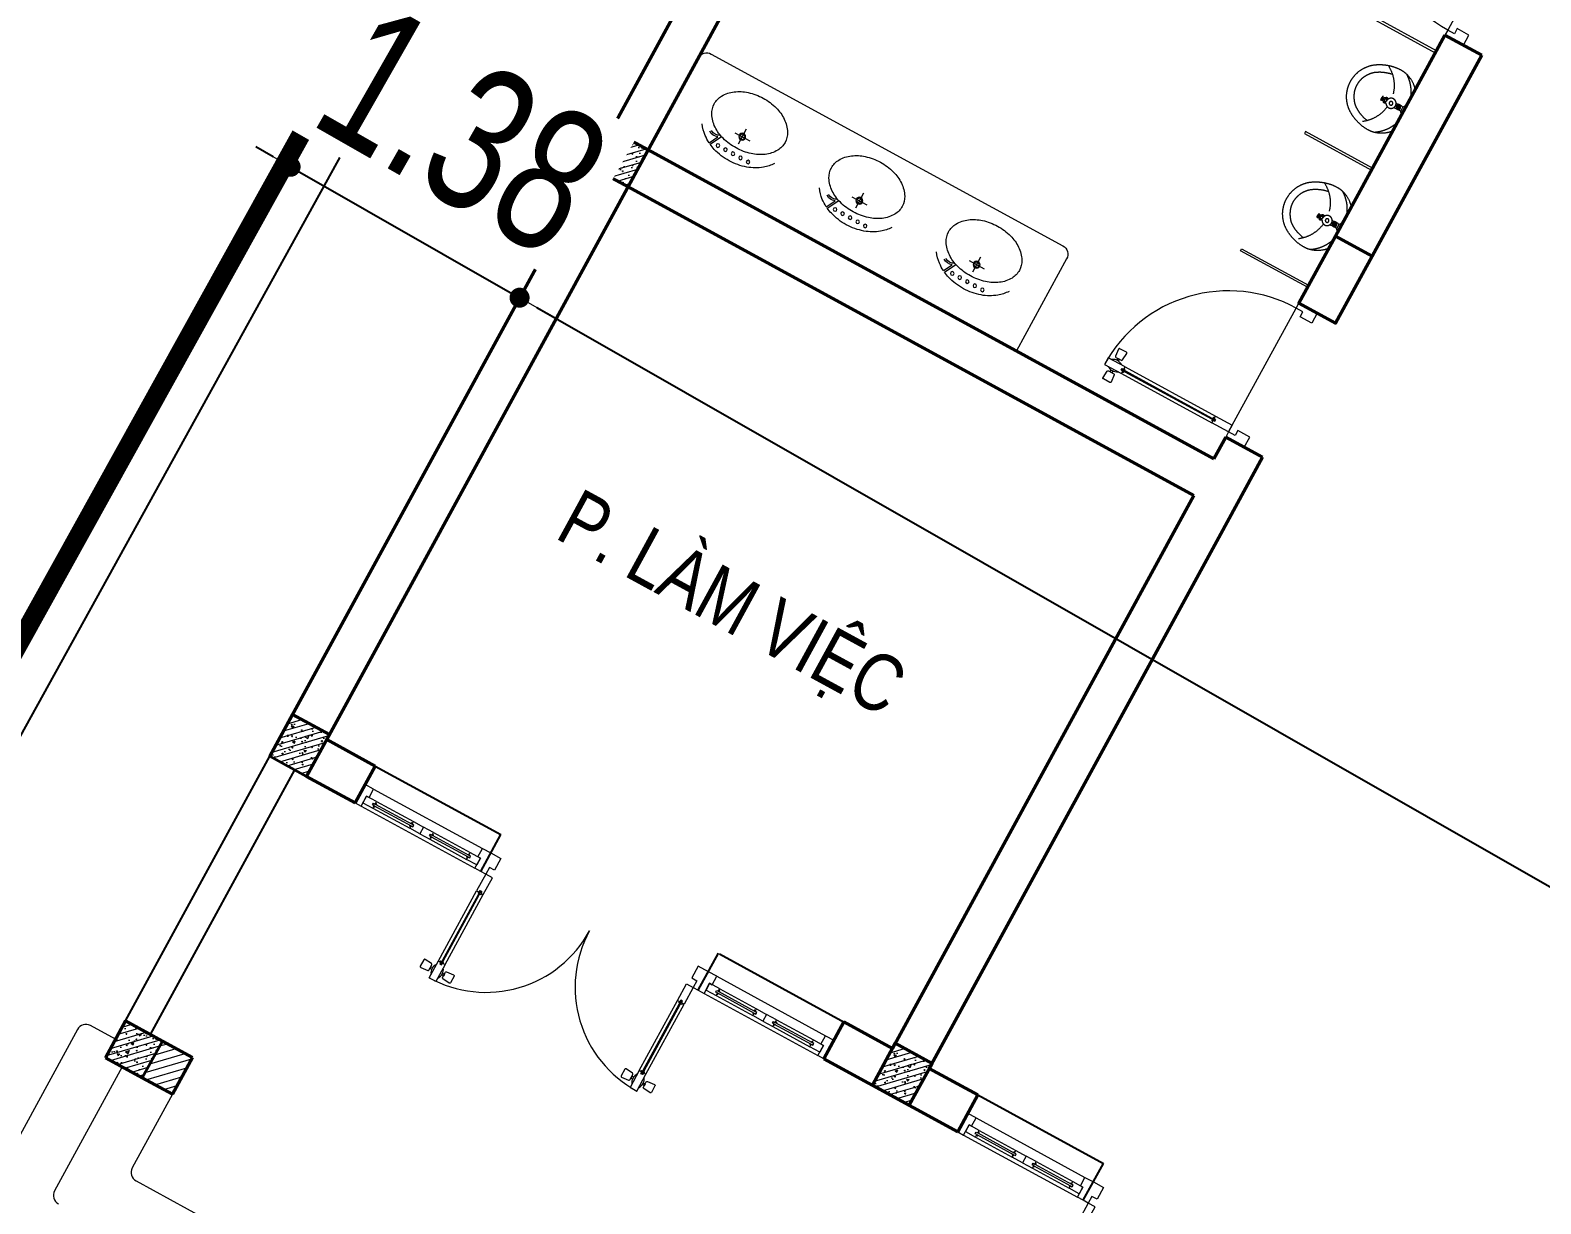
# Model space of a CAD drawing. Header units: millimetres. Extents: x -1075388 to -537338, y 70651 to 270651.
# Drawn here: x -885728 to -877805, y 161317 to 167468 of the extents above; entities that cross this region are included whole.
import ezdxf
from ezdxf.enums import TextEntityAlignment as Align
from ezdxf.xclip import XClip

# ---------------------------------------------------------------- set-up
doc = ezdxf.new("R2010")
doc.units = ezdxf.units.MM
doc.header["$LTSCALE"] = 5
doc.header["$XCLIPFRAME"] = 0
doc.linetypes.add('CENTER2', pattern=[28.575, 19.05, -3.175, 3.175, -3.175])
doc.linetypes.add('HIDDEN', pattern=[0.375, 0.25, -0.125])
doc.layers.get('0').update_dxf_attribs({"linetype": 'CENTER2'})
for name, color, linetype, lineweight in [('0.10_Thiet-Bi', 157, 'Continuous', 9), ('cat1', 30, 'Continuous', 50), ('DIM', 156, 'Continuous', 13), ('hatch1', 136, 'Continuous', 9), ('ISO', 153, 'Continuous', 13), ('LC Dim', 8, 'Continuous', 18), ('LC Hatch', 252, 'Continuous', 9), ('LC Net dam2', 6, 'Continuous', 40), ('LC Net thay', 7, 'Continuous', 25), ('LC Text2', 7, 'Continuous', 25), ('MANH', 35, 'HIDDEN', 5), ('NOITHAT', 125, 'Continuous', 13), ('thay1', 63, 'Continuous', 18)]:
    doc.layers.add(name, color=color, linetype=linetype, lineweight=lineweight)
for name, color, linetype in [('KYHIEU', 7, 'Continuous'), ('NHA', 2, 'Continuous'), ('Tuongxay', 11, 'Continuous')]:
    doc.layers.add(name, color=color, linetype=linetype)
doc.styles.add('HOATBIF', font='hoatbif.shx', dxfattribs={"width": 0.75})
doc.styles.add('T2', font='VHARIAL.TTF', dxfattribs={"width": 0.8})
doc.styles.add('VnArialH', font='VHARIAL.TTF')
doc.linetypes.add('FENCELINE2', pattern='A,0.25,-0.1,[132,ltypeshp.shx,S=0.1,R=0,X=-0.1,Y=0],-0.1,1', length=1.45)
doc.dimstyles.new('Copy of 1-110', dxfattribs={"dimscale": 110, "dimtxt": 2.5, "dimasz": 0.35, "dimexe": 0.5, "dimexo": 0, "dimgap": 0.8, "dimtad": 1, "dimdec": 0, "dimzin": 0, "dimdsep": 46, "dimtxsty": 'HOATBIF', "dimblk1": 'DOT', "dimblk2": 'DOT', "dimsah": 1, "dimcen": -1, "dimdle": 1, "dimclrd": 256, "dimclre": 256, "dimclrt": 4, "dimadec": 3, "dimazin": 2, "dimtfac": 0.333333, "dimtdec": 0, "dimtix": 1, "dimtmove": 2, "dimatfit": 3, "dimldrblk": 'DOT', "dimfxl": 1, "dimtvp": 0.833333, "dimtolj": 1, "dimtzin": 0, "dimarcsym": 0})

# ---------------------------------------------------------------- blocks, each defined once
blk = doc.blocks.new('Nen ht')
at = {"layer": 'Tuongxay', "color": 250, "elevation": -2370.5}
for points in [[(38452.5, 61206.9), (33177.5, 63293.6), (21714, 42543.5), (9411.8, 20585.8)], [(38379, 61021), (33267.5, 63042.9), (21888.8, 42446.3), (9588.3, 20491.7)]]:
    blk.add_lwpolyline(points, dxfattribs=at)
at = {"layer": 'KYHIEU', "color": 250, "lineweight": 0, "style": 'VnArialH', "width": 0.6}
for tag, p in [('DC-02', (-46803.7, -9649.6, -10682)), ('2.478', (-46803.7, -10928.4, -10682))]:
    blk.add_attdef(tag, text='', height=756, dxfattribs=at).set_placement(p, align=Align.CENTER)
blk = doc.blocks.new('*U55')
for p, q in [((35, 0), (715, 0)), ((435, -20), (655, -20)), ((435, -60), (655, -60)), ((50, -110), (700, -110))]:
    blk.add_line(p, q)
at = {"color": 8, "lineweight": 5}
for p, q in [((95, -20), (315, -20)), ((95, -35), (315, -35)), ((95, -45), (315, -45)), ((95, -60), (315, -60)), ((435, -20), (655, -20)), ((435, -35), (655, -35)), ((435, -45), (655, -45)), ((435, -60), (655, -60))]:
    blk.add_line(p, q, dxfattribs=at)
for points in [[(0, 0), (35, 0), (35, -60), (50, -60), (50, -110), (0, -110), (0, 0)], [(750, 0), (715, 0), (715, -60), (700, -60), (700, -110), (750, -110), (750, 0)], [(435, -45), (435, -60), (375, -60), (375, -20), (435, -20), (435, -35), (425, -35), (425, -45), (435, -45)], [(655, -45), (655, -60), (715, -60), (715, -20), (655, -20), (655, -35), (665, -35), (665, -45), (655, -45)]]:
    blk.add_lwpolyline(points)
for points in [[(35, -20), (95, -20), (95, -35), (85, -35), (85, -45), (95, -45), (95, -60), (35, -60)], [(375, -20), (315, -20), (315, -35), (325, -35), (325, -45), (315, -45), (315, -60), (375, -60)]]:
    blk.add_lwpolyline(points, close=True)
for points in [[(95, -28.8, -0.312187), (102.1, -35, -0.312187)], [(95, -51.2, 0.312187), (102.1, -45, 0.312187)], [(315, -28.8, 0.312187), (307.9, -35, 0.312187)], [(315, -51.2, -0.312187), (307.9, -45, -0.312187)]]:
    blk.add_lwpolyline(points, format="xyb", dxfattribs=at)
for centre, start, end in [((434.1, -37), 14.21506, 83.56577), ((434.1, -43), 276.43423, 345.78494), ((655.9, -37), 96.43423, 165.78494), ((655.9, -43), 194.21506, 263.56577)]:
    blk.add_arc(centre, 8.25, start, end, dxfattribs=at)
blk = doc.blocks.new('*U54')
for p, q in [((30, 518.6), (30, 100)), ((70, 518.6), (70, 100)), ((1230, 518.6), (1230, 100)), ((1270, 518.6), (1270, 100))]:
    blk.add_line(p, q)
at = {"color": 8, "lineweight": 9}
for p, q in [((47.5, 528.6), (47.5, 90)), ((52.5, 528.6), (52.5, 90)), ((1247.5, 528.6), (1247.5, 90)), ((1252.5, 528.6), (1252.5, 90))]:
    blk.add_line(p, q, dxfattribs=at)
for points in [[(5.1, 548.1), (-34.9, 544.1, -0.443716), (-40.4, 549.1), (-40.4, 588.1, -0.443716), (-34.9, 593), (5.1, 589, -0.385314), (9.6, 584.1), (9.6, 553.1, -0.385314)], [(94.9, 548.1), (134.9, 544.1, 0.443716), (140.4, 549.1), (140.4, 588.1, 0.443716), (134.9, 593), (94.9, 589, 0.385314), (90.4, 584.1), (90.4, 553.1, 0.385314)], [(1205.1, 548.1), (1165.1, 544.1, -0.443716), (1159.6, 549.1), (1159.6, 588.1, -0.443716), (1165.1, 593), (1205.1, 589, -0.385314), (1209.6, 584.1), (1209.6, 553.1, -0.385314)], [(1294.9, 548.1), (1334.9, 544.1, 0.443716), (1340.4, 549.1), (1340.4, 588.1, 0.443716), (1334.9, 593), (1294.9, 589, 0.385314), (1290.4, 584.1), (1290.4, 553.1, 0.385314)]]:
    blk.add_lwpolyline(points, format="xyb", close=True)
for points in [[(20.3, 563.6), (9.6, 563.6), (9.6, 573.6), (20.3, 573.6)], [(55, 518.6), (70, 518.6), (70, 618.6), (30, 618.6), (30, 518.6), (45, 518.6), (45, 528.6), (55, 528.6), (55, 518.6)], [(79.7, 563.6), (90.4, 563.6), (90.4, 573.6), (79.7, 573.6)], [(1220.3, 563.6), (1209.6, 563.6), (1209.6, 573.6), (1220.3, 573.6)], [(1245, 518.6), (1230, 518.6), (1230, 618.6), (1270, 618.6), (1270, 518.6), (1255, 518.6), (1255, 528.6), (1245, 528.6), (1245, 518.6)], [(1279.7, 563.6), (1290.4, 563.6), (1290.4, 573.6), (1279.7, 573.6)], [(55, 100), (70, 100), (70, 0), (30, 0), (30, 100), (45, 100), (45, 90), (55, 90), (55, 100)], [(1245, 100), (1230, 100), (1230, 0), (1270, 0), (1270, 100), (1255, 100), (1255, 90), (1245, 90), (1245, 100)], [(30, 0), (0, 0), (0, -110), (60, -110), (60, -40), (30, -40), (30, 0)], [(1270, 0), (1300, 0), (1300, -110), (1240, -110), (1240, -40), (1270, -40), (1270, 0)]]:
    blk.add_lwpolyline(points)
for centre, start, end in [((70, 568.6), 143.1301, 216.8699), ((30, 568.6), 323.1301, 36.8699), ((1270, 568.6), 143.1301, 216.8699), ((1230, 568.6), 323.1301, 36.8699)]:
    blk.add_arc(centre, 50, start, end)
at = {"color": 8, "lineweight": 5}
for centre, start, end in [((32.5, 1), 359.90813, 90.2333), ((1267.5, 1), 89.7667, 180.09187)]:
    blk.add_arc(centre, 617.5, start, end, dxfattribs=at)
at = {"color": 8, "lineweight": 9}
for centre, start, end in [((47, 519.5), 186.43423, 273.2898), ((53, 519.5), 266.7102, 353.56577), ((1247, 519.5), 186.43423, 273.2898), ((1253, 519.5), 266.7102, 353.56577), ((47, 99.1), 86.7102, 173.56577), ((53, 99.1), 6.43423, 93.2898), ((1247, 99.1), 86.7102, 173.56577), ((1253, 99.1), 6.43423, 93.2898)]:
    blk.add_arc(centre, 8.25, start, end, dxfattribs=at)
blk = doc.blocks.new('*U50')
for p, q in [((35, 0), (715, 0)), ((435, -20), (655, -20)), ((435, -60), (655, -60)), ((50, -110), (700, -110))]:
    blk.add_line(p, q)
at = {"color": 8, "lineweight": 5}
for p, q in [((95, -20), (315, -20)), ((95, -35), (315, -35)), ((95, -45), (315, -45)), ((95, -60), (315, -60)), ((435, -20), (655, -20)), ((435, -35), (655, -35)), ((435, -45), (655, -45)), ((435, -60), (655, -60))]:
    blk.add_line(p, q, dxfattribs=at)
for points in [[(0, 0), (35, 0), (35, -60), (50, -60), (50, -110), (0, -110), (0, 0)], [(750, 0), (715, 0), (715, -60), (700, -60), (700, -110), (750, -110), (750, 0)], [(435, -45), (435, -60), (375, -60), (375, -20), (435, -20), (435, -35), (425, -35), (425, -45), (435, -45)], [(655, -45), (655, -60), (715, -60), (715, -20), (655, -20), (655, -35), (665, -35), (665, -45), (655, -45)]]:
    blk.add_lwpolyline(points)
for points in [[(35, -20), (95, -20), (95, -35), (85, -35), (85, -45), (95, -45), (95, -60), (35, -60)], [(375, -20), (315, -20), (315, -35), (325, -35), (325, -45), (315, -45), (315, -60), (375, -60)]]:
    blk.add_lwpolyline(points, close=True)
for points in [[(95, -28.8, -0.312187), (102.1, -35, -0.312187)], [(95, -51.2, 0.312187), (102.1, -45, 0.312187)], [(315, -28.8, 0.312187), (307.9, -35, 0.312187)], [(315, -51.2, -0.312187), (307.9, -45, -0.312187)]]:
    blk.add_lwpolyline(points, format="xyb", dxfattribs=at)
for centre, start, end in [((434.1, -37), 14.21506, 83.56577), ((434.1, -43), 276.43423, 345.78494), ((655.9, -37), 96.43423, 165.78494), ((655.9, -43), 194.21506, 263.56577)]:
    blk.add_arc(centre, 8.25, start, end, dxfattribs=at)
blk = doc.blocks.new('*U49')
for p, q in [((-30, 0), (-770, 0)), ((-70, -640), (-70, -100)), ((-30, -640), (-30, -100))]:
    blk.add_line(p, q)
at = {"color": 8, "lineweight": 9}
for p, q in [((-52.5, -650), (-52.5, -90)), ((-47.5, -650), (-47.5, -90))]:
    blk.add_line(p, q, dxfattribs=at)
for points in [[(-770, 0), (-800, 0), (-800, 110), (-740, 110), (-740, 40), (-770, 40)], [(-30, 0), (0, 0), (0, 110), (-60, 110), (-60, 40), (-30, 40)]]:
    blk.add_lwpolyline(points, close=True)
for points in [[(-55, -100), (-70, -100), (-70, 0), (-30, 0), (-30, -100), (-45, -100), (-45, -90), (-55, -90), (-55, -100)], [(-79.7, -685), (-90.4, -685), (-90.4, -695), (-79.7, -695)], [(-55, -640), (-70, -640), (-70, -740), (-30, -740), (-30, -640), (-45, -640), (-45, -650), (-55, -650), (-55, -640)], [(-20.3, -685), (-9.6, -685), (-9.6, -695), (-20.3, -695)]]:
    blk.add_lwpolyline(points)
for points in [[(-94.9, -669.5), (-134.9, -665.5, 0.443716), (-140.4, -670.5), (-140.4, -709.5, 0.443716), (-134.9, -714.5), (-94.9, -710.5, 0.385314), (-90.4, -705.5), (-90.4, -674.5, 0.385314)], [(-5.1, -669.5), (34.9, -665.5, -0.443716), (40.4, -670.5), (40.4, -709.5, -0.443716), (34.9, -714.5), (-5.1, -710.5, -0.385314), (-9.6, -705.5), (-9.6, -674.5, -0.385314)]]:
    blk.add_lwpolyline(points, format="xyb", close=True)
for centre, radius, start, end in [((-30, 0), 740, 180, 270), ((-53, -99.1), 8.25, 186.43423, 273.2898), ((-47, -99.1), 8.25, 266.7102, 353.56577), ((-53, -640.9), 8.25, 86.7102, 173.56577), ((-47, -640.9), 8.25, 6.43423, 93.2898)]:
    blk.add_arc(centre, radius, start, end, dxfattribs=at)
for centre, start, end in [((-30, -690), 143.1301, 216.8699), ((-70, -690), 323.1301, 36.8699)]:
    blk.add_arc(centre, 50, start, end)
blk = doc.blocks.new('*U45')
for p, q in [((30, 518.6), (30, 100)), ((70, 518.6), (70, 100)), ((1230, 518.6), (1230, 100)), ((1270, 518.6), (1270, 100))]:
    blk.add_line(p, q)
at = {"color": 8, "lineweight": 9}
for p, q in [((47.5, 528.6), (47.5, 90)), ((52.5, 528.6), (52.5, 90)), ((1247.5, 528.6), (1247.5, 90)), ((1252.5, 528.6), (1252.5, 90))]:
    blk.add_line(p, q, dxfattribs=at)
for points in [[(5.1, 548.1), (-34.9, 544.1, -0.443716), (-40.4, 549.1), (-40.4, 588.1, -0.443716), (-34.9, 593), (5.1, 589, -0.385314), (9.6, 584.1), (9.6, 553.1, -0.385314)], [(94.9, 548.1), (134.9, 544.1, 0.443716), (140.4, 549.1), (140.4, 588.1, 0.443716), (134.9, 593), (94.9, 589, 0.385314), (90.4, 584.1), (90.4, 553.1, 0.385314)], [(1205.1, 548.1), (1165.1, 544.1, -0.443716), (1159.6, 549.1), (1159.6, 588.1, -0.443716), (1165.1, 593), (1205.1, 589, -0.385314), (1209.6, 584.1), (1209.6, 553.1, -0.385314)], [(1294.9, 548.1), (1334.9, 544.1, 0.443716), (1340.4, 549.1), (1340.4, 588.1, 0.443716), (1334.9, 593), (1294.9, 589, 0.385314), (1290.4, 584.1), (1290.4, 553.1, 0.385314)]]:
    blk.add_lwpolyline(points, format="xyb", close=True)
for points in [[(20.3, 563.6), (9.6, 563.6), (9.6, 573.6), (20.3, 573.6)], [(55, 518.6), (70, 518.6), (70, 618.6), (30, 618.6), (30, 518.6), (45, 518.6), (45, 528.6), (55, 528.6), (55, 518.6)], [(79.7, 563.6), (90.4, 563.6), (90.4, 573.6), (79.7, 573.6)], [(1220.3, 563.6), (1209.6, 563.6), (1209.6, 573.6), (1220.3, 573.6)], [(1245, 518.6), (1230, 518.6), (1230, 618.6), (1270, 618.6), (1270, 518.6), (1255, 518.6), (1255, 528.6), (1245, 528.6), (1245, 518.6)], [(1279.7, 563.6), (1290.4, 563.6), (1290.4, 573.6), (1279.7, 573.6)], [(55, 100), (70, 100), (70, 0), (30, 0), (30, 100), (45, 100), (45, 90), (55, 90), (55, 100)], [(1245, 100), (1230, 100), (1230, 0), (1270, 0), (1270, 100), (1255, 100), (1255, 90), (1245, 90), (1245, 100)], [(30, 0), (0, 0), (0, -110), (60, -110), (60, -40), (30, -40), (30, 0)], [(1270, 0), (1300, 0), (1300, -110), (1240, -110), (1240, -40), (1270, -40), (1270, 0)]]:
    blk.add_lwpolyline(points)
for centre, start, end in [((70, 568.6), 143.1301, 216.8699), ((30, 568.6), 323.1301, 36.8699), ((1270, 568.6), 143.1301, 216.8699), ((1230, 568.6), 323.1301, 36.8699)]:
    blk.add_arc(centre, 50, start, end)
at = {"color": 8, "lineweight": 5}
for centre, start, end in [((32.5, 1), 359.90813, 90.2333), ((1267.5, 1), 89.7667, 180.09187)]:
    blk.add_arc(centre, 617.5, start, end, dxfattribs=at)
at = {"color": 8, "lineweight": 9}
for centre, start, end in [((47, 519.5), 186.43423, 273.2898), ((53, 519.5), 266.7102, 353.56577), ((1247, 519.5), 186.43423, 273.2898), ((1253, 519.5), 266.7102, 353.56577), ((47, 99.1), 86.7102, 173.56577), ((53, 99.1), 6.43423, 93.2898), ((1247, 99.1), 86.7102, 173.56577), ((1253, 99.1), 6.43423, 93.2898)]:
    blk.add_arc(centre, 8.25, start, end, dxfattribs=at)
blk = doc.blocks.new('*U46')
for p, q in [((35, 0), (715, 0)), ((435, -20), (655, -20)), ((435, -60), (655, -60)), ((50, -110), (700, -110))]:
    blk.add_line(p, q)
at = {"color": 8, "lineweight": 5}
for p, q in [((95, -20), (315, -20)), ((95, -35), (315, -35)), ((95, -45), (315, -45)), ((95, -60), (315, -60)), ((435, -20), (655, -20)), ((435, -35), (655, -35)), ((435, -45), (655, -45)), ((435, -60), (655, -60))]:
    blk.add_line(p, q, dxfattribs=at)
for points in [[(0, 0), (35, 0), (35, -60), (50, -60), (50, -110), (0, -110), (0, 0)], [(750, 0), (715, 0), (715, -60), (700, -60), (700, -110), (750, -110), (750, 0)], [(435, -45), (435, -60), (375, -60), (375, -20), (435, -20), (435, -35), (425, -35), (425, -45), (435, -45)], [(655, -45), (655, -60), (715, -60), (715, -20), (655, -20), (655, -35), (665, -35), (665, -45), (655, -45)]]:
    blk.add_lwpolyline(points)
for points in [[(35, -20), (95, -20), (95, -35), (85, -35), (85, -45), (95, -45), (95, -60), (35, -60)], [(375, -20), (315, -20), (315, -35), (325, -35), (325, -45), (315, -45), (315, -60), (375, -60)]]:
    blk.add_lwpolyline(points, close=True)
for points in [[(95, -28.8, -0.312187), (102.1, -35, -0.312187)], [(95, -51.2, 0.312187), (102.1, -45, 0.312187)], [(315, -28.8, 0.312187), (307.9, -35, 0.312187)], [(315, -51.2, -0.312187), (307.9, -45, -0.312187)]]:
    blk.add_lwpolyline(points, format="xyb", dxfattribs=at)
for centre, start, end in [((434.1, -37), 14.21506, 83.56577), ((434.1, -43), 276.43423, 345.78494), ((655.9, -37), 96.43423, 165.78494), ((655.9, -43), 194.21506, 263.56577)]:
    blk.add_arc(centre, 8.25, start, end, dxfattribs=at)
blk = doc.blocks.new('*U29')
for p, q in [((-30, 0), (-770, 0)), ((-70, -640), (-70, -100)), ((-30, -640), (-30, -100))]:
    blk.add_line(p, q)
at = {"color": 8, "lineweight": 9}
for p, q in [((-52.5, -650), (-52.5, -90)), ((-47.5, -650), (-47.5, -90))]:
    blk.add_line(p, q, dxfattribs=at)
for points in [[(-770, 0), (-800, 0), (-800, 110), (-740, 110), (-740, 40), (-770, 40)], [(-30, 0), (0, 0), (0, 110), (-60, 110), (-60, 40), (-30, 40)]]:
    blk.add_lwpolyline(points, close=True)
for points in [[(-55, -100), (-70, -100), (-70, 0), (-30, 0), (-30, -100), (-45, -100), (-45, -90), (-55, -90), (-55, -100)], [(-79.7, -685), (-90.4, -685), (-90.4, -695), (-79.7, -695)], [(-55, -640), (-70, -640), (-70, -740), (-30, -740), (-30, -640), (-45, -640), (-45, -650), (-55, -650), (-55, -640)], [(-20.3, -685), (-9.6, -685), (-9.6, -695), (-20.3, -695)]]:
    blk.add_lwpolyline(points)
for points in [[(-94.9, -669.5), (-134.9, -665.5, 0.443716), (-140.4, -670.5), (-140.4, -709.5, 0.443716), (-134.9, -714.5), (-94.9, -710.5, 0.385314), (-90.4, -705.5), (-90.4, -674.5, 0.385314)], [(-5.1, -669.5), (34.9, -665.5, -0.443716), (40.4, -670.5), (40.4, -709.5, -0.443716), (34.9, -714.5), (-5.1, -710.5, -0.385314), (-9.6, -705.5), (-9.6, -674.5, -0.385314)]]:
    blk.add_lwpolyline(points, format="xyb", close=True)
for centre, radius, start, end in [((-30, 0), 740, 180, 270), ((-53, -99.1), 8.25, 186.43423, 273.2898), ((-47, -99.1), 8.25, 266.7102, 353.56577), ((-53, -640.9), 8.25, 86.7102, 173.56577), ((-47, -640.9), 8.25, 6.43423, 93.2898)]:
    blk.add_arc(centre, radius, start, end, dxfattribs=at)
for centre, start, end in [((-30, -690), 143.1301, 216.8699), ((-70, -690), 323.1301, 36.8699)]:
    blk.add_arc(centre, 50, start, end)
blk = doc.blocks.new('*U16')
at = {"color": 8}
blk.add_wipeout([(0.6, 0), (20.6, 113.5), (40.6, 155.6), (60.6, 185.2), (80.6, 207.4), (100.6, 224.6), (120.6, 237.9), (140.6, 247.7), (160.6, 254.6), (180.6, 258.8), (200.6, 260.4), (220.6, 259.5), (240.6, 255.9), (260.6, 249.7), (280.6, 240.6), (300.6, 228.2), (320.6, 212.1), (340.6, 191.2), (360.6, 163.8), (380.6, 125.6), (400.6, 59.3), (406.2, 0), (400.6, -62.6), (380.6, -129), (360.6, -167.1), (340.6, -194.5), (320.6, -215.4), (300.6, -231.6), (280.6, -243.9), (260.6, -253), (240.6, -259.3), (220.6, -262.8), (200.6, -263.8), (180.6, -262.2), (160.6, -258), (140.6, -251.1), (120.6, -241.2), (100.6, -228), (80.6, -210.8), (60.6, -188.5), (40.6, -159), (20.6, -116.8)], dxfattribs=at)
for p, q in [((197.6, 0), (108.9, 0)), ((153.2, -44.2), (153.2, 44.5)), ((38.4, -129.8), (102, -95.9)), ((42.5, -137.8), (91.2, -111.8))]:
    blk.add_line(p, q)
for points in [[(111.7, 216.4, 0.07708), (66.4, 174.2, 0.088175), (25.1, 97, 0.079002), (9.6, 0, 0.079002), (25.1, -97, 0.035427), (38.4, -129.8, 0.07708)], [(42.5, -137.8, 0.043566), (66.4, -174.2, 0.07708), (111.7, -216.4, 0.041486)]]:
    blk.add_lwpolyline(points, format="xyb")
blk.add_lwpolyline([(234.6, 211.5, 0.134042), (180.8, 196.8, 0.106817), (129.6, 149.6, 0.082468), (98.1, 83.8, 0.070874), (86.1, 0, 0.070874), (98.1, -83.8, 0.082468), (129.6, -149.6, 0.106817), (180.8, -196.8, 0.134042), (234.6, -211.5, 0.134042), (288.5, -196.8, 0.106817), (339.6, -149.6, 0.082468), (371.2, -83.8, 0.070874), (383.1, 0, 0.070874), (371.2, 83.8, 0.082468), (339.6, 149.6, 0.106817), (288.5, 196.8, 0.134042)], format="xyb", close=True)
for centre, radius in [((51.7, 90), 9.45), ((51.7, 45), 9.45), ((51.7, 0), 9.45), ((153.2, 0), 18), ((153.2, 0), 13.5), ((51.7, -45), 9.45), ((51.7, -90), 9.45)]:
    blk.add_circle(centre, radius)
for radius, start in [(56.6, 159.64296), (47.6, 145.24551)]:
    blk.add_arc((144.3, -131.5), radius, start, 213.47738)
blk = doc.blocks.new('dsadsda')
at = {"layer": 'MANH', "ltscale": 100, "extrusion": (0, -4e-16, -1)}
for points in [[(-144.1, 91, -0.088638), (-133.8, 152.4, -0.088517), (-104.1, 207.3, -0.102301), (-58, 242.4, -0.104582), (-2.6, 254.8, -0.104582), (53.1, 243.6, -0.102301), (100, 209.6, -0.088517), (131, 155.4, -0.088638), (142.6, 94.2, -0.020623), (142.2, 79.6, -0.092241)], [(-111.6, 113.1, -0.051014), (-104.5, 141.9, -0.087288), (-80.7, 186.9, -0.102301), (-44.6, 214.3, -0.103148), (-2.2, 223.6, -0.109201), (37.9, 215.2, -0.097991), (77, 188.6, -0.087288), (101.9, 144.3, -0.052298), (109.7, 114.8, -0.086669)], [(8.9, 83.6, 0.532145), (8.8, 92.6, 0.623891)], [(8.8, 92.6, 0.623891), (8.9, 83.6, 1.602844)], [(8.9, 83.6), (8.2, 83.6, -0.503615)], [(8.2, 83.6), (-11.2, 83.4, -0.503615)], [(8, 92.6, -0.309364), (6.8, 93.8), (6.8, 97, 0.414214), (5.6, 98.2), (2.9, 98.2, 0.414214)], [(-6.8, 103.4), (-11, 103.3), (-11.1, 105, -0.162899), (7, 105.2), (7.1, 103.5)], [(2.9, 98.2), (-6.7, 98.1, 0.414214)], [(-6.7, 98.1), (-9, 98, 0.414214), (-10.2, 96.8), (-10.2, 93.7, -0.375735), (-11.3, 92.4, -4.213531)], [(-12.6, 92.3, -0.623891), (-12.5, 83.4, -1.602844)], [(-11.2, 83.4), (-12.5, 83.4, -0.503615)], [(-143.3, 76.4, -0.020623), (-144.1, 91, -0.088638)], [(8.8, 10.2), (9.1, 38.7, -0.239604), (9.3, 42.9, 0.107469)], [(-10.1, 9.9), (-10.1, 12.1, -0.203421), (-11.1, 38.5, 0.239604), (-11.3, 42.7, -0.107469)]]:
    blk.add_lwpolyline(points, format="xyb", dxfattribs=at)
for points in [[(8.8, 92.6), (8, 92.6)], [(8, 92.6), (-11.3, 92.4)], [(7.5, 83.6), (7.6, 80.9)], [(7.1, 103.5), (2.8, 103.5)], [(2.9, 98.2), (2.8, 103.5)], [(2.8, 103.5), (-6.8, 103.4)], [(-6.7, 98.1), (-6.8, 103.4)], [(-10.5, 83.4), (-10.5, 80.7)], [(-11.3, 92.4), (-12.6, 92.3)], [(99.4, 1.1), (0, 0)], [(20.8, 1.9), (9.1, 10.2)], [(20.8, 1.9), (-0.5, 1.7)], [(20.8, 1.9), (20.8, 0.2)], [(9.1, 10.2), (-10.4, 9.9)], [(-98.8, -1.1), (0, 0)], [(-21.9, 1.5), (-0.6, 1.7)], [(-21.9, 1.5), (-10.4, 9.9)], [(-21.9, 1.5), (-21.8, -0.2)]]:
    blk.add_lwpolyline(points, dxfattribs=at)
blk.add_lwpolyline([(-1.8, 83.5, -0.075608), (-4.1, 83.9, -0.085896), (-6, 84.8, -0.106037), (-7.3, 86.3, -0.126576), (-7.8, 87.9, -0.126576), (-7.4, 89.6, -0.106037), (-6.1, 91.1, -0.085896), (-4.2, 92.1, -0.075608), (-1.9, 92.5, -0.075608), (0.5, 92.1, -0.085896), (2.3, 91.2, -0.106037), (3.7, 89.7, -0.126576), (4.1, 88.1, -0.126576), (3.7, 86.4, -0.106037), (2.4, 84.9, -0.085896), (0.6, 83.9, -0.075608)], format="xyb", close=True, dxfattribs=at)
for centre, radius in [((-1.2, 61.5), 21.3), ((-1.2, 61.5), 7.74), ((-0.8, 26.5), 9.43), ((-0.8, 26.5), 7.74), ((-0.8, 26.5), 3.8)]:
    blk.add_circle(centre, radius, dxfattribs=at)
for centre, radius, start, end in [((-2.1, 220.3), 153.1, 277.86945, 332.17646), ((-2, 219.4), 152.2, 208.49251, 262.68071), ((16.4, 97.2), 126.9, 310.80556, 352.02057), ((4.4, 151.4), 159.9, 289.46317, 327.66396), ((-9.5, 87.9), 5.38, 124.60329, 236.6811), ((-18, 96.8), 126.9, 189.26382, 230.47883), ((-7.2, 151.3), 159.9, 213.62043, 251.82122)]:
    blk.add_arc(centre, radius, start, end, dxfattribs=at)
blk = doc.blocks.new('*U288')
at = {"layer": 'DIM', "xscale": 1.25, "yscale": 1.25, "zscale": 1.25, "rotation": 90.64219466269851}
blk.add_blockref('dsadsda', (158.5, 0.8), dxfattribs=at)
blk = doc.blocks.new('*U287')
at = {"layer": 'hatch1', "color": 0, "linetype": 'ByBlock', "lineweight": -2, "transparency": 16777216}
for p in [(0, 700), (0, 0)]:
    blk.add_blockref('*U288', p, dxfattribs=at)
blk = doc.blocks.new('Nhaf hiệu bộ')
at = {"layer": 'LC Hatch', "ltscale": 2}
h = blk.add_hatch(dxfattribs=at)
h.set_pattern_fill('BETONG', color=256, scale=20, pattern_type=2)
h.set_pattern_definition([(360, (-28800.47, 81010.9), (3e-14, 103.92305), [2.5, -57.5]), (360, (-28800.47, 81015.23), (3e-14, 103.92305), [2.5, -57.5]), (120, (-28800.47, 81010.9), (-90, -51.96152), [2.5, -57.5]), (120, (-28796.72, 81013.06), (-90, -51.96152), [2.5, -57.5]), (360, (-28770.47, 81062.86), (3e-14, 103.92305), [2.5, -57.5]), (360, (-28770.47, 81067.19), (3e-14, 103.92305), [2.5, -57.5]), (120, (-28770.47, 81062.86), (-90, -51.96152), [2.5, -57.5]), (120, (-28766.72, 81065.02), (-90, -51.96152), [2.5, -57.5]), (60, (-28797.97, 81010.9), (-90, 51.96152), [2.5, -57.5]), (60, (-28801.72, 81013.06), (-90, 51.96152), [2.5, -57.5]), (60, (-28767.97, 80958.93), (-90, 51.96152), [2.5, -57.5]), (60, (-28771.72, 80961.1), (-90, 51.96152), [2.5, -57.5]), (45, (-28800.474, 81010.895), (-21.213203, 21.213203), []), (50, (-28800.47, 81010.9), (143.45204, -12.55043), [15, -165]), (355, (-28800.47, 81010.9), (-27.75027, 150.43843), [12, -132]), (100.4514, (-28788.52, 81009.85), (115.70188, 137.8879), [12.74804, -140.22842]), (46.1842, (-28800.47, 81050.9), (213.4482, -33.1038), [22.5, -247.5]), (96.6356, (-28782.69, 81048.14), (186.93254, 194.8236), [19.12206, -210.3426]), (351.1842, (-28800.47, 81050.9), (186.9324, 194.8237), [18, -198]), (21, (-28780.47, 81040.9), (119.38141, -80.52378), [15, -165]), (326, (-28780.47, 81040.9), (48.66307, 145.03), [12, -132]), (71.4514, (-28770.53, 81034.18), (168.04453, 64.5061), [12.74804, -140.22842]), (37.5, (-28800.474, 81010.895), (2.43197, 66.57877), [0, -130.4, 0, -134, 0, -132.5]), (7.5, (-28800.474, 81010.895), (52.61391, 78.88234), [0, -76.4, 0, -127.4, 0, -50.5]), (327.5, (-28845.074, 81010.895), (106.764487, -4.510974), [0, -50, 0, -156, 0, -207]), (317.5, (-28865.07, 81010.895), (116.63723, 20.021), [0, -65, 0, -103.6, 0, -147])])
h.paths.add_polyline_path([(220, 5540), (0, 5540), (0, 5320), (220, 5320)])
h = blk.add_hatch(dxfattribs=at)
h.set_pattern_fill('BETONG', color=256, scale=20, pattern_type=2)
h.set_pattern_definition([(360, (-24795.02, 68695.2), (3e-14, 103.92305), [2.5, -57.5]), (360, (-24795.02, 68699.53), (3e-14, 103.92305), [2.5, -57.5]), (120, (-24795.02, 68695.2), (-90, -51.96152), [2.5, -57.5]), (120, (-24791.27, 68697.36), (-90, -51.96152), [2.5, -57.5]), (360, (-24765.02, 68747.16), (3e-14, 103.92305), [2.5, -57.5]), (360, (-24765.02, 68751.49), (3e-14, 103.92305), [2.5, -57.5]), (120, (-24765.02, 68747.16), (-90, -51.96152), [2.5, -57.5]), (120, (-24761.27, 68749.33), (-90, -51.96152), [2.5, -57.5]), (60, (-24792.52, 68695.2), (-90, 51.96152), [2.5, -57.5]), (60, (-24796.27, 68697.36), (-90, 51.96152), [2.5, -57.5]), (60, (-24762.52, 68643.24), (-90, 51.96152), [2.5, -57.5]), (60, (-24766.27, 68645.4), (-90, 51.96152), [2.5, -57.5]), (45, (-24795.016, 68695.2), (-21.213203, 21.213203), []), (50, (-24795.02, 68695.2), (143.45204, -12.55043), [15, -165]), (355, (-24795.02, 68695.2), (-27.75027, 150.43843), [12, -132]), (100.4514, (-24783.06, 68694.15), (115.70188, 137.8879), [12.74804, -140.22842]), (46.1842, (-24795.02, 68735.2), (213.4482, -33.1038), [22.5, -247.5]), (96.6356, (-24777.23, 68732.44), (186.93254, 194.8236), [19.12206, -210.3426]), (351.1842, (-24795.02, 68735.2), (186.9324, 194.8237), [18, -198]), (21, (-24775.02, 68725.2), (119.38141, -80.52378), [15, -165]), (326, (-24775.02, 68725.2), (48.66307, 145.03), [12, -132]), (71.4514, (-24765.07, 68718.49), (168.04453, 64.5061), [12.74804, -140.22842]), (37.5, (-24795.016, 68695.2), (2.43197, 66.57877), [0, -130.4, 0, -134, 0, -132.5]), (7.5, (-24795.016, 68695.2), (52.61391, 78.88234), [0, -76.4, 0, -127.4, 0, -50.5]), (327.5, (-24839.616, 68695.2), (106.764487, -4.510974), [0, -50, 0, -156, 0, -207]), (317.5, (-24859.62, 68695.2), (116.63723, 20.021), [0, -65, 0, -103.6, 0, -147])])
h.paths.add_polyline_path([(220, 2050), (0, 2050), (0, 1800), (220, 1800)])
h = blk.add_hatch(dxfattribs=at)
h.set_pattern_fill('BETONG', color=256, scale=20, pattern_type=2)
h.set_pattern_definition([(360, (-21195.02, 68695.2), (3e-14, 103.92305), [2.5, -57.5]), (360, (-21195.02, 68699.53), (3e-14, 103.92305), [2.5, -57.5]), (120, (-21195.02, 68695.2), (-90, -51.96152), [2.5, -57.5]), (120, (-21191.27, 68697.36), (-90, -51.96152), [2.5, -57.5]), (360, (-21165.02, 68747.16), (3e-14, 103.92305), [2.5, -57.5]), (360, (-21165.02, 68751.49), (3e-14, 103.92305), [2.5, -57.5]), (120, (-21165.02, 68747.16), (-90, -51.96152), [2.5, -57.5]), (120, (-21161.27, 68749.33), (-90, -51.96152), [2.5, -57.5]), (60, (-21192.52, 68695.2), (-90, 51.96152), [2.5, -57.5]), (60, (-21196.27, 68697.36), (-90, 51.96152), [2.5, -57.5]), (60, (-21162.52, 68643.24), (-90, 51.96152), [2.5, -57.5]), (60, (-21166.27, 68645.4), (-90, 51.96152), [2.5, -57.5]), (45, (-21195.016, 68695.2), (-21.213203, 21.213203), []), (50, (-21195.02, 68695.2), (143.45204, -12.55043), [15, -165]), (355, (-21195.02, 68695.2), (-27.75027, 150.43843), [12, -132]), (100.4514, (-21183.06, 68694.15), (115.70188, 137.8879), [12.74804, -140.22842]), (46.1842, (-21195.02, 68735.2), (213.4482, -33.1038), [22.5, -247.5]), (96.6356, (-21177.23, 68732.44), (186.93254, 194.8236), [19.12206, -210.3426]), (351.1842, (-21195.02, 68735.2), (186.9324, 194.8237), [18, -198]), (21, (-21175.02, 68725.2), (119.38141, -80.52378), [15, -165]), (326, (-21175.02, 68725.2), (48.66307, 145.03), [12, -132]), (71.4514, (-21165.07, 68718.49), (168.04453, 64.5061), [12.74804, -140.22842]), (37.5, (-21195.016, 68695.2), (2.43197, 66.57877), [0, -130.4, 0, -134, 0, -132.5]), (7.5, (-21195.016, 68695.2), (52.61391, 78.88234), [0, -76.4, 0, -127.4, 0, -50.5]), (327.5, (-21239.616, 68695.2), (106.764487, -4.510974), [0, -50, 0, -156, 0, -207]), (317.5, (-21259.62, 68695.2), (116.63723, 20.021), [0, -65, 0, -103.6, 0, -147])])
h.paths.add_polyline_path([(3820, 2050), (3600, 2050), (3600, 1800), (3820, 1800)])
h = blk.add_hatch(dxfattribs=at)
h.set_pattern_fill('BETONG', color=256, scale=20, pattern_type=2)
h.set_pattern_definition([(360, (-28800.47, 75690.9), (3e-14, 103.92305), [2.5, -57.5]), (360, (-28800.47, 75695.23), (3e-14, 103.92305), [2.5, -57.5]), (120, (-28800.47, 75690.9), (-90, -51.96152), [2.5, -57.5]), (120, (-28796.72, 75693.06), (-90, -51.96152), [2.5, -57.5]), (360, (-28770.47, 75742.86), (3e-14, 103.92305), [2.5, -57.5]), (360, (-28770.47, 75747.19), (3e-14, 103.92305), [2.5, -57.5]), (120, (-28770.47, 75742.86), (-90, -51.96152), [2.5, -57.5]), (120, (-28766.72, 75745.02), (-90, -51.96152), [2.5, -57.5]), (60, (-28797.97, 75690.9), (-90, 51.96152), [2.5, -57.5]), (60, (-28801.72, 75693.06), (-90, 51.96152), [2.5, -57.5]), (60, (-28767.97, 75638.93), (-90, 51.96152), [2.5, -57.5]), (60, (-28771.72, 75641.1), (-90, 51.96152), [2.5, -57.5]), (45, (-28800.474, 75690.895), (-21.213203, 21.213203), []), (50, (-28800.47, 75690.9), (143.45204, -12.55043), [15, -165]), (355, (-28800.47, 75690.9), (-27.75027, 150.43843), [12, -132]), (100.4514, (-28788.52, 75689.85), (115.70188, 137.8879), [12.74804, -140.22842]), (46.1842, (-28800.47, 75730.9), (213.4482, -33.1038), [22.5, -247.5]), (96.6356, (-28782.69, 75728.14), (186.93254, 194.8236), [19.12206, -210.3426]), (351.1842, (-28800.47, 75730.9), (186.9324, 194.8237), [18, -198]), (21, (-28780.47, 75720.9), (119.38141, -80.52378), [15, -165]), (326, (-28780.47, 75720.9), (48.66307, 145.03), [12, -132]), (71.4514, (-28770.53, 75714.18), (168.04453, 64.5061), [12.74804, -140.22842]), (37.5, (-28800.474, 75690.895), (2.43197, 66.57877), [0, -130.4, 0, -134, 0, -132.5]), (7.5, (-28800.474, 75690.895), (52.61391, 78.88234), [0, -76.4, 0, -127.4, 0, -50.5]), (327.5, (-28845.074, 75690.895), (106.764487, -4.510974), [0, -50, 0, -156, 0, -207]), (317.5, (-28865.07, 75690.895), (116.63723, 20.021), [0, -65, 0, -103.6, 0, -147])])
h.paths.add_polyline_path([(220, 220), (0, 220), (0, 0), (220, 0)])
h = blk.add_hatch(dxfattribs=at)
h.set_pattern_fill('ANSI31', color=256, scale=300)
h.set_pattern_definition([(45, (-28800.474, 75690.895), (-26.516504, 26.516504), [])])
h.paths.add_polyline_path([(220, 220), (400, 220), (400, 0), (220, 0)])
at = {"layer": 'cat1', "ltscale": 2}
for p, q in [((3600, 6870), (3600, 8070)), ((3820, 8070), (3600, 8070)), ((3820, 6870), (3820, 8070)), ((3820, 6870), (3600, 6870)), ((3820, 6870), (3600, 6870)), ((3600, 6870), (3820, 6870)), ((0, 1800), (0, 6670)), ((220, 2020), (220, 6670)), ((3820, 6470), (3600, 6470)), ((3600, 5540), (3600, 5670)), ((3820, 5670), (3600, 5670)), ((3820, 5670), (3600, 5670)), ((3820, 5670), (3600, 5670)), ((3820, 5190), (3820, 5670)), ((220, 5540), (3600, 5540)), ((220, 5320), (3600, 5320)), ((3600, 5190), (3600, 5320)), ((3600, 2020), (3600, 5190)), ((3820, 2020), (3820, 5190)), ((220, 2020), (510, 2020)), ((510, 1800), (510, 2020)), ((3310, 2020), (3600, 2020)), ((3310, 1800), (3310, 2020)), ((3820, 2020), (4110, 2020)), ((4110, 1800), (4110, 2020)), ((220, 1800), (510, 1800)), ((3310, 1800), (4110, 1800)), ((400, 220), (220, 220)), ((400, 220), (400, 0)), ((400, 0), (220, 0))]:
    blk.add_line(p, q, dxfattribs=at)
at = {"layer": 'cat1', "color": 6}
blk.add_lwpolyline([(3600, 6870), (3820, 6870), (3820, 6470), (3600, 6470)], close=True, dxfattribs=at)
at = {"layer": 'LC Net dam2', "ltscale": 2}
for points in [[(0, 5320), (220, 5320), (220, 5540), (0, 5540)], [(0, 1800), (220, 1800), (220, 2050), (0, 2050)], [(3600, 1800), (3820, 1800), (3820, 2050), (3600, 2050)], [(0, 0), (220, 0), (220, 220), (0, 220)]]:
    blk.add_lwpolyline(points, close=True, dxfattribs=at)
at = {"layer": 'LC Net thay', "ltscale": 2}
for p, q in [((510, 2020), (1260, 2020)), ((1260, 1800), (1260, 2020)), ((2560, 1800), (2560, 2020)), ((2565.7, 2020), (3315.7, 2020)), ((4110, 2020), (4860, 2020)), ((4860, 1800), (4860, 2020)), ((0, 220), (0, 1800)), ((150, 220), (150, 1800))]:
    blk.add_line(p, q, dxfattribs=at)
at = {"layer": 'NOITHAT', "ltscale": 2}
for points in [[(3200, 7964), (3600, 7964), (3600, 7976), (3200, 7976)], [(3200, 7264), (3600, 7264), (3600, 7276), (3200, 7276)], [(3200, 6576), (3600, 6576), (3600, 6564), (3200, 6564)]]:
    blk.add_lwpolyline(points, close=True, dxfattribs=at)
at = {"layer": 'NOITHAT'}
blk.add_lwpolyline([(220, 5540), (220, 6090, -0.414214), (270, 6140), (2370, 6140, -0.414214), (2420, 6090), (2420, 5540)], format="xyb", close=True, dxfattribs=at)
at = {"layer": 'thay1', "ltscale": 2}
for p, q in [((0, 110), (-150, 110)), ((-200, 60), (-200, -1040)), ((100, 0), (100, -740)), ((400, 0), (400, -440)), ((450, -490), (24370, -490))]:
    blk.add_line(p, q, dxfattribs=at)
for centre, start, end in [((-150, 60), 90, 180), ((450, -440), 180, 270), ((150, -740), 180, 270)]:
    blk.add_arc(centre, 50, start, end, dxfattribs=at)
at = {"layer": 'hatch1'}
blk.add_blockref('*U287', (3441.5, 6919.2), dxfattribs=at)
at = {"layer": 'ISO', "xscale": -1}
for name, p, rotation in [('*U49', (3600, 8870), 270), ('*U50', (510, 1800), 180), ('*U55', (2560, 1800), 180), ('*U46', (4110, 1800), 180)]:
    blk.add_blockref(name, p, dxfattribs=dict(at, rotation=rotation))
at = {"layer": 'ISO'}
for name, p, rotation in [('*U29', (3600, 5670), 269.9999999999999), ('*U54', (2560, 1800), 179.9999999999872), ('*U45', (6160, 1800), 179.9999999999872)]:
    blk.add_blockref(name, p, dxfattribs=dict(at, rotation=rotation))
at = {"layer": 'LC Text2', "style": 'T2', "width": 0.8}
blk.add_text('p. lµm viÖc', height=300, dxfattribs=at).set_placement((755.9, 3519.7))
at = {"layer": '0.10_Thiet-Bi', "xscale": -1, "rotation": 270}
for p in [(620, 5683.8), (1320, 5683.8), (2020, 5683.8)]:
    blk.add_blockref('*U16', p, dxfattribs=at)
blk = doc.blocks.new('DOT')
at = {"color": 0, "linetype": 'ByBlock'}
blk.add_line((-0.5, 0), (-1, 0), dxfattribs=at)
at = {"color": 0, "linetype": 'ByBlock', "const_width": 0.5}
blk.add_lwpolyline([(-0.25, 0, 1), (0.25, 0, 1)], format="xyb", close=True, dxfattribs=at)
blk = doc.blocks.new('*D137')
at = {"layer": 'Defpoints', "color": 0, "transparency": 16777216}
for p in [(-874463.6, 166513.4, 2610.7), (-874364.4, 166456.7), (-878766.6, 158625.7, 2610.7)]:
    blk.add_point(p, dxfattribs=at)
at = {"layer": 'LC Dim', "lineweight": -2, "transparency": 16777216}
for p, q in [((-874463.6, 166513.4), (-874234.2, 166382.3)), ((-878768.7, 158747.9), (-874416.5, 166365.5)), ((-878766.6, 158625.7), (-878951, 158731.1))]:
    blk.add_line(p, q, dxfattribs=at)
at = {"layer": 'LC Dim', "lineweight": -2, "transparency": 16777216, "xscale": 105, "yscale": 105, "zscale": 105}
for p, rotation in [((-874364.4, 166456.7), 60.25926350818931), ((-878820.8, 158656.7), 240.2592635081893)]:
    blk.add_blockref('DOT', p, dxfattribs=dict(at, rotation=rotation))
at = {"layer": 'LC Dim', "color": 4, "transparency": 16777216, "insert": (-877126.6, 162861.8), "char_height": 750, "attachment_point": 5, "rotation": 60.25926, "style": 'HOATBIF', "bg_fill": 3, "box_fill_scale": 1.1, "bg_fill_color": 256, "bg_fill_true_color": 13158600, "bg_fill_transparency": 0}
blk.add_mtext('\\A1;8.98', dxfattribs=at)
blk = doc.blocks.new('_Dot')
at = {"color": 0, "linetype": 'ByBlock', "lineweight": -2}
blk.add_line((-0.5, 0), (-1, 0), dxfattribs=at)
at = {"color": 0, "linetype": 'ByBlock', "const_width": 0.5}
blk.add_lwpolyline([(-0.25, 0, 1), (0.25, 0, 1)], format="xyb", close=True, dxfattribs=at)
blk = doc.blocks.new('*D141')
at = {"layer": 'Defpoints', "color": 0, "transparency": 16777216}
for p in [(-883161, 166066.4), (-883132.7, 166116.1, 2610.7)]:
    blk.add_point(p, dxfattribs=at)
at = {"layer": 'LC Dim', "lineweight": -2, "transparency": 16777216}
for p, q in [((-884453.1, 166804.6), (-884544.3, 166856.7)), ((-884347.1, 166778.6), (-884436.3, 166622.3)), ((-884361.9, 166752.5), (-883161, 166066.4)), ((-883132.7, 166116.1), (-883235.4, 165936.2)), ((-883069.9, 166014.3), (-882978.7, 165962.3))]:
    blk.add_line(p, q, dxfattribs=at)
at = {"layer": 'LC Dim', "lineweight": -2, "transparency": 16777216, "xscale": 105, "yscale": 105, "zscale": 105}
for p, rotation in [((-884361.9, 166752.5), 330.2592635081893), ((-883161, 166066.4), 150.2592635081893)]:
    blk.add_blockref('DOT', p, dxfattribs=dict(at, rotation=rotation))
at = {"layer": 'LC Dim', "color": 4, "transparency": 16777216, "insert": (-883456.4, 166943.5), "char_height": 750, "attachment_point": 5, "rotation": 330.25926, "style": 'HOATBIF', "bg_fill": 3, "box_fill_scale": 1.1, "bg_fill_color": 256, "bg_fill_true_color": 13158600, "bg_fill_transparency": 0}
blk.add_mtext('\\A1;1.38', dxfattribs=at)
at = {"layer": 'Defpoints', "color": 0, "transparency": 16777216}
blk.add_point((-884347.1, 166778.6), dxfattribs=at)
blk = doc.blocks.new('*D142')
at = {"layer": 'Defpoints', "color": 0, "transparency": 16777216}
for p in [(-883132.7, 166116.1, 2610.7), (-861346.8, 154303.3), (-861648.4, 153775.5)]:
    blk.add_point(p, dxfattribs=at)
at = {"layer": 'LC Dim', "lineweight": -2, "transparency": 16777216}
for p, q in [((-883132.7, 166116.1), (-883235.4, 165936.2)), ((-883069.9, 166014.3), (-861739.5, 153827.6)), ((-861346.8, 154303.3), (-861722.8, 153645.3))]:
    blk.add_line(p, q, dxfattribs=at)
at = {"layer": 'LC Dim', "lineweight": -2, "transparency": 16777216, "xscale": 105, "yscale": 105, "zscale": 105}
for p, rotation in [((-883161, 166066.4), 150.2592635081893), ((-861648.4, 153775.5), 330.2592635081893)]:
    blk.add_blockref('DOT', p, dxfattribs=dict(at, rotation=rotation))
at = {"layer": 'LC Dim', "color": 4, "transparency": 16777216, "insert": (-872099.6, 160455), "char_height": 750, "attachment_point": 5, "rotation": 330.25926, "style": 'HOATBIF', "bg_fill": 3, "box_fill_scale": 1.1, "bg_fill_color": 256, "bg_fill_true_color": 13158600, "bg_fill_transparency": 0}
blk.add_mtext('\\A1;24.78', dxfattribs=at)

msp = doc.modelspace()

# ---------------------------------------------------------------- block references
at = {"layer": 'NHA'}
ref = msp.add_blockref('Nen ht', (-908818.656, 119243.518, 41.497), dxfattribs=at)
XClip(ref).set_block_clipping_path([(-36969.0091810265, -21518.5280143177), (72831.0680443905, 66381.4719856854)])

# ---------------------------------------------------------------- next in the draw order: block references
at = {"layer": 'NHA', "rotation": 331.3859695635566}
msp.add_blockref('Nhaf hiệu bộ', (-885333.036, 162082.651, 281.744), dxfattribs=at)

# ---------------------------------------------------------------- next in the draw order: linework, layer by layer
at = {"layer": 'cat1', "color": 202, "linetype": 'FENCELINE2', "ltscale": 200, "const_width": 100, "elevation": 37.298}
msp.add_lwpolyline([(-904457.596, 108956.227), (-914065.335, 113516.999), (-912056.149, 117141.527), (-908731.579, 122968.97), (-894410.729, 148713.766), (-875641.151, 182537.129), (-849750.707, 171967.138), (-871058.279, 133439.115), (-871341.181, 132921.363)], dxfattribs=at)

# ---------------------------------------------------------------- next in the draw order: dimensions: what is measured, and where the dimension line sits
at = {"layer": 'LC Dim'}
for base, p1, p2, angle, picture, middle in [((-883161.023, 166066.432, -2329), (-884347.05, 166778.571, -2329), (-883132.659, 166116.077, 281.744), 330.2592635, '*D141', (-883456.385, 166943.48, -2329)), ((-874364.412, 166456.674, -2329), (-878766.592, 158625.728, 281.744), (-874463.614, 166513.351, 281.744), 60.2592635, '*D137', (-877126.595, 162861.772, -2329))]:
    dim = msp.add_linear_dim(base=base, p1=p1, p2=p2, angle=angle, dimstyle='Copy of 1-110', override={"dimscale": 300, "dimdec": 2, "dimlfac": 0.001, "dimtfill": 1}, dxfattribs=at)
    dim.commit()
    dim.dimension.update_dxf_attribs({"geometry": picture, "text_midpoint": middle})

# ---------------------------------------------------------------- next in the draw order: dimensions: what is measured, and where the dimension line sits
dim = msp.add_linear_dim(base=(-861648.351, 153775.541, -2329), p1=(-883132.659, 166116.077, 281.744), p2=(-861346.847, 154303.262, -2329), angle=330.2592635, dimstyle='Copy of 1-110', override={"dimscale": 300, "dimdec": 2, "dimlfac": 0.001, "dimtfill": 1}, dxfattribs=at)
dim.commit()
dim.dimension.update_dxf_attribs({"geometry": '*D142', "text_midpoint": (-872099.6, 160454.978, -2329)})

doc.saveas('drawing.dxf')
